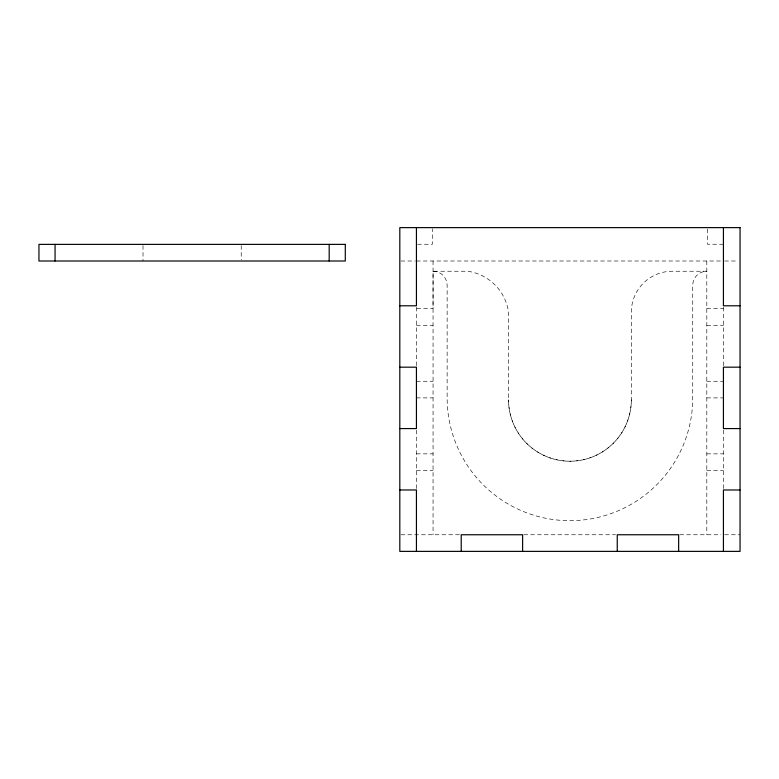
<?xml version="1.0" encoding="UTF-8"?>
<svg xmlns="http://www.w3.org/2000/svg" width="779" height="779" viewBox="0 0 779 779"><rect width="100%" height="100%" fill="white"/><g stroke="black" fill="none" stroke-linecap="round" stroke-linejoin="round"><path stroke-width="0.58" stroke-dasharray="3.9 2.92" d="M433.056 271.238A14.08 14.08 0 0 1 447.136 285.318L447.136 398.157A122.8 122.8 0 0 0 569.819 520.674A122.8 122.8 0 0 0 692.735 398.39L692.735 285.318A14.08 14.08 0 0 1 705.93 271.267L706.816 271.238L672.267 271.238A40.936 40.936 0 0 0 631.331 312.175L631.331 399.802A61.395 61.395 0 0 1 569.936 461.207A61.395 61.395 0 0 1 508.541 399.802L508.541 312.175A48.016 48.016 0 0 0 467.604 271.238L433.056 271.238L433.056 308.669L416.434 308.669M705.93 271.267L706.816 271.238M417.573 244.246L432.403 244.246L432.403 228.812M723.428 244.246L707.459 244.246L707.459 227.624M401 261.004L415.246 261.004M416.444 261.004L721.052 261.004M724.616 261.004L737.674 261.004M706.806 308.669L723.438 308.669M416.434 325.281L433.056 325.291M706.806 325.291L723.438 325.281M416.424 381.262L433.056 381.262M706.796 381.262L723.438 381.262M416.424 397.884L433.056 397.884M706.796 397.884L723.438 397.884M416.434 453.855L433.056 453.855M706.796 453.855L723.438 453.855M416.434 470.477L433.056 470.477M706.796 470.477L723.438 470.477M401 534.764L459.999 534.754M523.829 534.754L615.566 534.754M679.853 534.754L721.052 534.764M724.606 534.754L740.05 534.754M723.428 307.238L723.428 365.974M723.428 430.125L723.428 488.774M706.806 261.004L706.816 534.754M433.056 261.004L433.056 534.764M416.444 307.238L416.434 365.974M416.444 430.125L416.434 488.774M241.227 245.57L241.227 259.816M143.015 245.57L143.015 261.004M631.331 399.802A61.395 61.395 0 0 1 569.936 461.207A61.395 61.395 0 0 1 508.541 399.802"/><path stroke-width="1.17" d="M399.812 305.787L416.434 305.787L416.434 227.624M740.05 305.787L723.428 305.787L723.428 227.624M399.812 367.182L416.434 367.182L416.434 428.577L399.812 428.577M740.05 367.182L723.428 367.182L723.428 428.577L740.05 428.577M399.812 489.981L416.434 489.981L416.434 551.376M740.05 489.981L723.428 489.981L723.428 551.376M678.645 551.376L678.655 534.754L617.25 534.754L617.25 551.376M522.612 551.376L522.621 534.754L461.217 534.754L461.217 551.376M329.186 244.382L329.186 261.004M55.066 244.382L55.066 261.004M740.05 227.624L399.812 227.624L399.812 551.376L740.05 551.376L740.05 227.624M345.292 244.382L38.95 244.382L38.95 261.004L345.292 261.004L345.292 244.382"/></g></svg>
